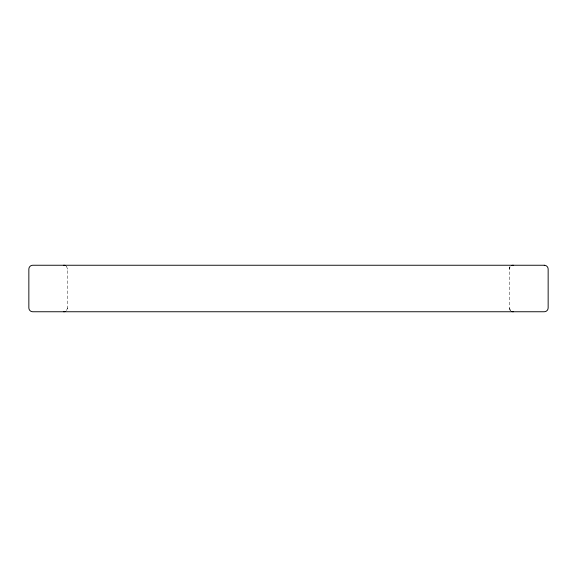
<?xml version="1.0" encoding="UTF-8"?>
<svg xmlns="http://www.w3.org/2000/svg" width="577" height="577" viewBox="0 0 577 577"><rect width="100%" height="100%" fill="white"/><g stroke="black" fill="none" stroke-linecap="round" stroke-linejoin="round"><path stroke-width="0.43" stroke-dasharray="2.88 2.16" d="M67.603 307.88L66.47 310.621A3.873 3.873 0 0 0 67.603 307.88L67.603 269.12L66.47 266.379A3.873 3.873 0 0 1 67.603 269.12M509.397 266.769L509.397 310.231M509.693 267.641L509.397 269.12A3.873 3.873 0 0 1 510.53 266.379L509.693 267.641M510.53 310.621L509.397 307.88A3.873 3.873 0 0 0 510.53 310.621"/><path stroke-width="0.87" d="M513.27 311.753A3.873 3.873 0 0 1 511.792 311.457M65.208 311.457A3.873 3.873 0 0 1 63.73 311.753M63.73 265.247A3.873 3.873 0 0 1 65.208 265.543M511.792 265.543A3.873 3.873 0 0 1 513.27 265.247M544.277 265.247L32.723 265.247A3.873 3.873 0 0 0 28.85 269.12L28.85 307.88A3.873 3.873 0 0 0 32.723 311.753L544.277 311.753A3.873 3.873 0 0 0 548.15 307.88L548.15 269.12A3.873 3.873 0 0 0 544.277 265.247"/></g></svg>
